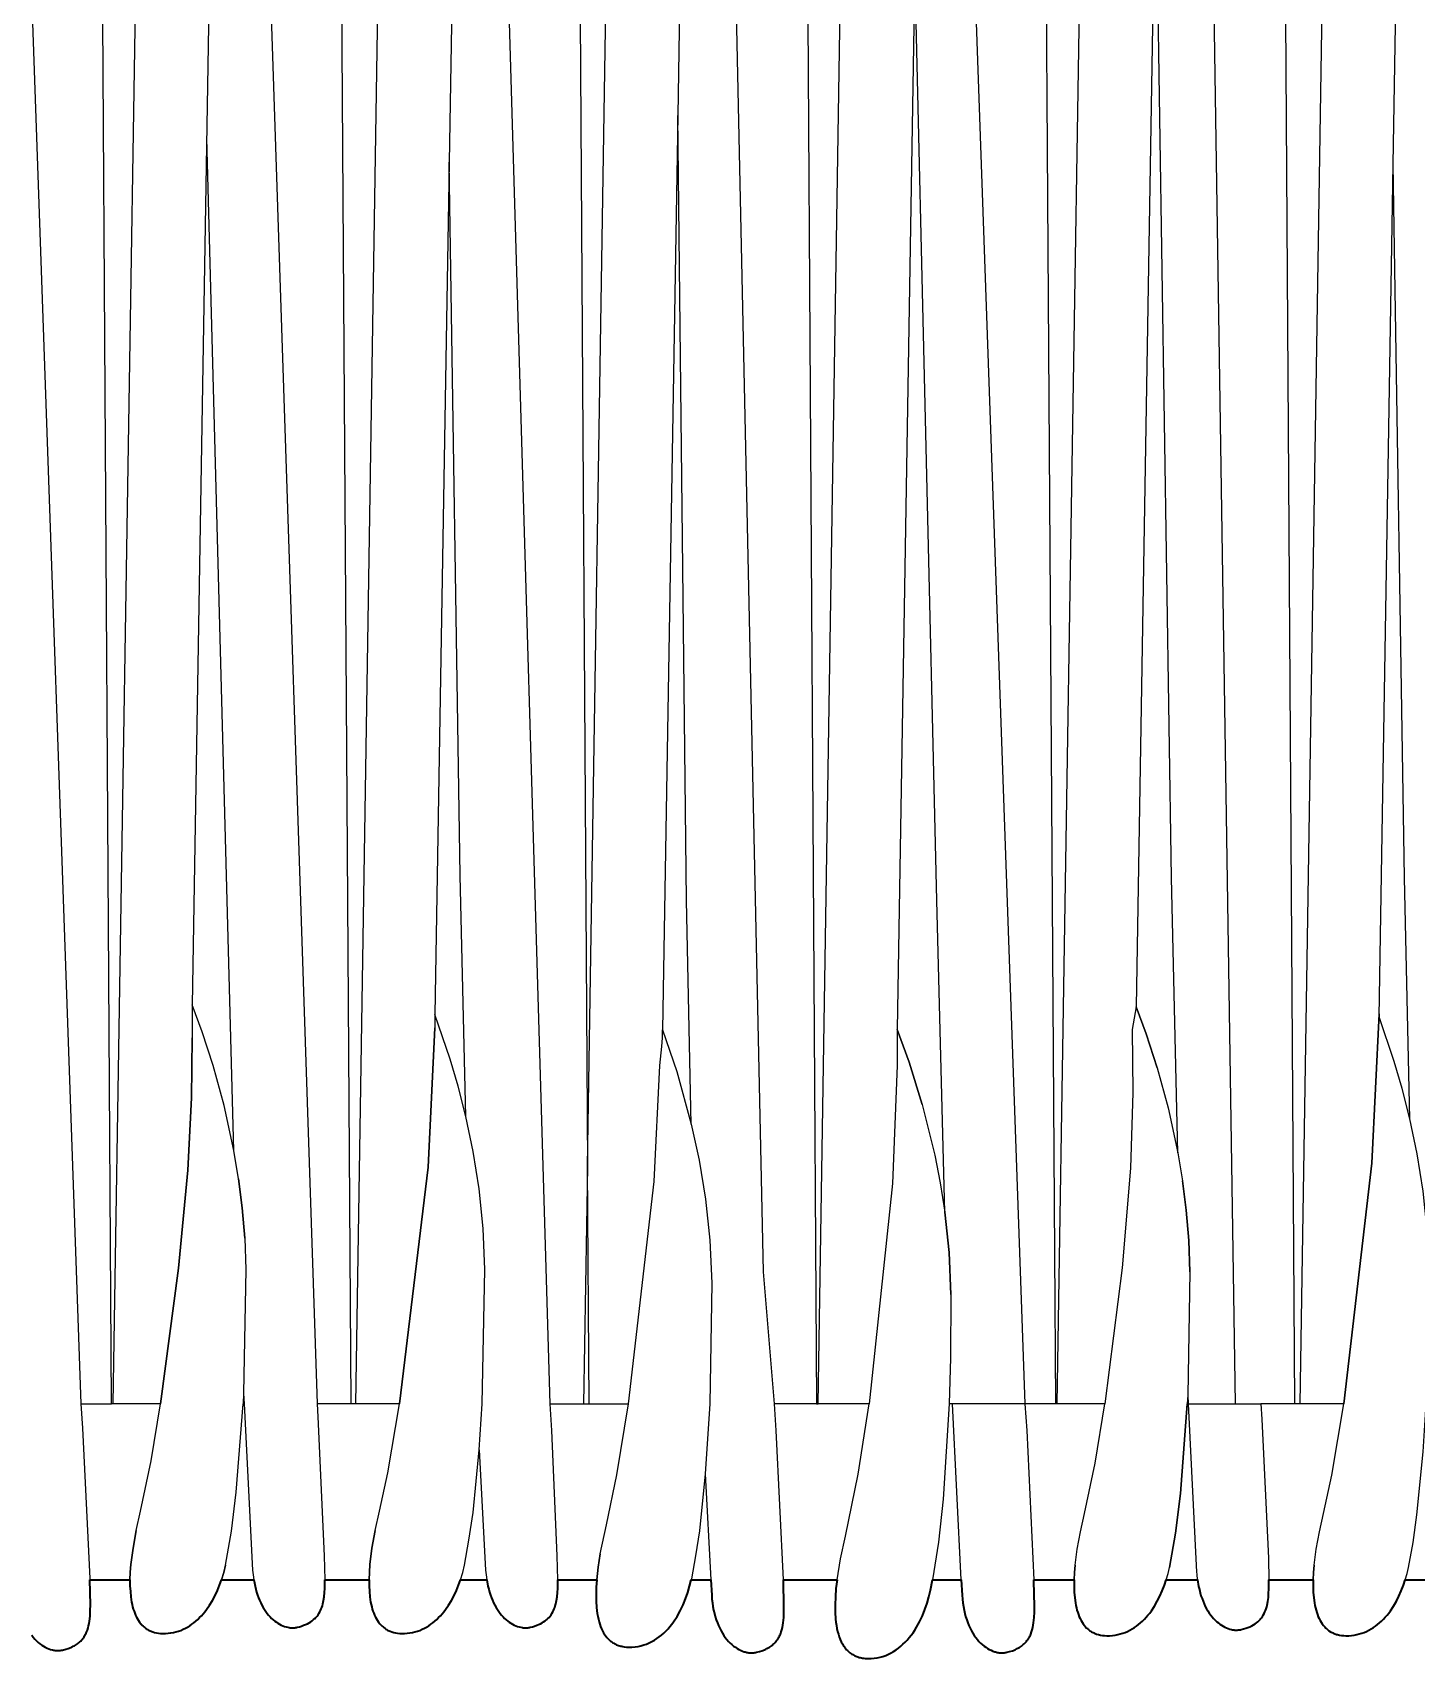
# Model space of a CAD drawing. Header units: millimetres. Extents: x 0 to 1881, y -1115 to 723.
# Drawn here: x 425.9 to 536, y -890.2 to -760.8 of the extents above; entities that cross this region are included whole.
import ezdxf

# ---------------------------------------------------------------- set-up
doc = ezdxf.new("R2010")
doc.units = ezdxf.units.MM
doc.layers.add('Blocks', color=7, linetype='Continuous')
doc.layers.add('Blocks$Inner', color=7, linetype='Continuous', lineweight=25, true_color=0x007f00)
doc.layers.add('Blocks$Outline', color=7, linetype='Continuous', lineweight=35, true_color=0xff3f3f)

# ---------------------------------------------------------------- blocks, each defined once
blk = doc.blocks.new('PK4 Lounge Chair Back')
at = {"layer": 'Blocks$Inner'}
for p, q in [((450.48, 359.6), (451.23, 245.1)), ((507.34, 245.1), (506.59, 359.6)), ((441.93, 265.26), (439.78, 345.84)), ((442.7, 245.96), (442.74, 245.1)), ((488.31, 245.1), (484.95, 245.1)), ((499.81, 231.1), (499.13, 245.1)), ((521.64, 245.1), (523.67, 245.1))]:
    blk.add_line(p, q, dxfattribs=at)
for points in [[(487.57, 359.6), (488.31, 245.1), (488.42, 245.1), (490.24, 359.6), (487.57, 359.6), (487.42, 381.58), (485.48, 679.46), (485.63, 679.75)], [(425.73, 359.6), (429.75, 245.1), (429.89, 243.16), (430.46, 231.19), (430.47, 231.1), (430.51, 229.09), (430.5, 228.64), (430.48, 228.21), (430.44, 227.81), (430.41, 227.62), (430.37, 227.44), (430.32, 227.26), (430.27, 227.09), (430.21, 226.93), (430.17, 226.85), (430.13, 226.77), (430.09, 226.7), (430.05, 226.62), (430.01, 226.55), (429.96, 226.48), (429.91, 226.41), (429.86, 226.35), (429.8, 226.28), (429.74, 226.22), (429.68, 226.16), (429.61, 226.1), (429.54, 226.05), (429.47, 225.99), (429.39, 225.94), (429.31, 225.89), (429.23, 225.84), (429.14, 225.8), (429.05, 225.75), (428.96, 225.71), (428.75, 225.63), (428.54, 225.56), (428.3, 225.5), (428.24, 225.49), (428.17, 225.48), (428.11, 225.47), (428.04, 225.46), (427.97, 225.46), (427.9, 225.46), (427.83, 225.46), (427.77, 225.47), (427.7, 225.47), (427.63, 225.48), (427.56, 225.5), (427.48, 225.51), (427.34, 225.55), (427.2, 225.6), (427.06, 225.66), (426.91, 225.73), (426.77, 225.81), (426.63, 225.9), (426.49, 226), (426.36, 226.11), (426.22, 226.24), (426.09, 226.37), (425.96, 226.52), (425.84, 226.68)], [(444.58, 381.58), (440.36, 381.58), (441.09, 425.6), (442.79, 628.81), (443.2, 677.91), (443.09, 677.98), (442.99, 678.05), (442.89, 678.13), (442.79, 678.21), (442.69, 678.3), (442.6, 678.39), (442.51, 678.49), (442.43, 678.6), (442.79, 628.81), (444.58, 381.58), (444.72, 363.1), (444.77, 359.6), (448.55, 245.1)], [(461.39, 678.59), (461.92, 605.77), (460.41, 424.7), (459.69, 381.58), (459.32, 359.6), (459.06, 343.95), (457.93, 276.1), (457.93, 275.04), (457.38, 263.94), (455.12, 245.1), (451.63, 245.1), (453.45, 359.6)], [(499.33, 678.74), (498.9, 627.72), (500.69, 381.58), (500.69, 380.49), (500.83, 362.01), (500.86, 359.6), (504.88, 245.1), (499.13, 245.1), (498.86, 245.1), (498.38, 237.5), (498, 234.1)], [(508.88, 232.27), (508.83, 231.67), (508.8, 231.1), (508.8, 230.6), (508.81, 230.12), (508.85, 229.67), (508.91, 229.25), (508.94, 229.05), (508.99, 228.85), (509.03, 228.67), (509.09, 228.49), (509.15, 228.32), (509.21, 228.15), (509.28, 228), (509.36, 227.85), (509.44, 227.71), (509.53, 227.58), (509.62, 227.45), (509.72, 227.34), (509.77, 227.28), (509.83, 227.23), (509.88, 227.18), (509.94, 227.13), (510, 227.09), (510.06, 227.04), (510.12, 227), (510.18, 226.96), (510.25, 226.92), (510.31, 226.89), (510.38, 226.86), (510.45, 226.83), (510.52, 226.8), (510.59, 226.77), (510.74, 226.73), (510.9, 226.69), (511.06, 226.66), (511.23, 226.65), (511.41, 226.64), (511.63, 226.64), (511.85, 226.66), (512.06, 226.69), (512.27, 226.73), (512.48, 226.78), (512.67, 226.84), (512.87, 226.91), (513.06, 226.99), (513.24, 227.08), (513.42, 227.18), (513.6, 227.29), (513.77, 227.41), (513.93, 227.53), (514.09, 227.67), (514.25, 227.81), (514.4, 227.96), (514.54, 228.11), (514.68, 228.28), (514.82, 228.45), (514.95, 228.63), (515.2, 228.99), (515.42, 229.39), (515.63, 229.79), (515.82, 230.22), (515.99, 230.66), (516.14, 231.1), (516.28, 231.59), (516.39, 232.08), (516.87, 234.81), (517.27, 237.96), (517.8, 245.1), (517.87, 245.1), (521.64, 245.1), (519.9, 359.6)], [(438.84, 677.62), (435.3, 444.44), (434.45, 381.58), (431.31, 381.58), (431.46, 359.6), (434.12, 359.6), (432.3, 245.1), (432.2, 245.1)], [(440.36, 381.58), (440.15, 368.83), (439.99, 359.6), (438.61, 276.87)], [(467.09, 245.1), (463.72, 359.6), (463.69, 362.01), (463.55, 381.58), (459.69, 381.58)], [(477.83, 381.58), (477.81, 380.49), (477.46, 359.6), (477.26, 347.65)], [(509.58, 381.58), (506.44, 381.58), (506.59, 359.6), (509.25, 359.6), (507.43, 245.1)], [(526.36, 245.1), (525.62, 359.6), (525.47, 381.58), (528.91, 381.58), (528.58, 359.6), (526.76, 245.1), (526.36, 245.1), (523.67, 245.1), (523.75, 243.89), (524.26, 232.82), (524.3, 231.1)], [(537.09, 231.69), (537.09, 231.61), (537.1, 231.54), (537.12, 231.39), (537.16, 231.1), (535.16, 231.1), (535.3, 231.59), (535.41, 232.08), (535.78, 234.06), (536.09, 236.27), (536.59, 241.27), (536.83, 245.1), (537.04, 255.62), (536.9, 258.89), (536.57, 262.03), (536.1, 265.01), (535.51, 267.8), (535.09, 286.98), (534.2, 343.77), (534.46, 359.6), (539.11, 359.6), (539.05, 363.28), (538.92, 381.32), (538.92, 381.58)], [(485.67, 231.1), (485.1, 242.98), (484.95, 245.1), (484.07, 255.62), (481.84, 359.6), (481.8, 362.01), (481.67, 380.46), (481.58, 380.49)], [(429.75, 245.1), (432.2, 245.1), (431.46, 359.6)], [(470.2, 245.1), (470.07, 263.98), (471.58, 359.6), (469.45, 359.6), (470.07, 263.98), (469.76, 245.1)], [(498.99, 253.81), (498.85, 257.15), (498.51, 260.36), (497.88, 285.17), (496.12, 359.6), (494.71, 274.91), (494.71, 272.04), (494.36, 262.64), (492.48, 245.1)], [(478.33, 267.37), (477.95, 285.17), (477.26, 347.65), (476.05, 274.87), (477.18, 271.56), (478.33, 267.37), (478.96, 264.49), (479.47, 261.4), (479.82, 258.13), (479.97, 254.71), (479.8, 245.1), (479.45, 239.54), (478.98, 235), (478.68, 232.99), (478.35, 231.17), (478.33, 231.1), (479.88, 231.1)], [(461.46, 241.45), (461.95, 231.87), (461.97, 231.67), (462, 231.48), (462.05, 231.1), (459.97, 231.1), (460.14, 231.68), (460.28, 232.26), (460.64, 234.24), (460.96, 236.45), (461.46, 241.45), (461.68, 245.1), (461.9, 255.8), (461.77, 259.07), (461.44, 262.21), (460.96, 265.19), (460.38, 267.98), (459.95, 287.17), (459.06, 343.95)], [(535.51, 267.8), (534.91, 270.19), (534.28, 272.36), (533.07, 275.91), (534.2, 343.77)], [(442.8, 258.28), (442.6, 260.69), (442.3, 263.02), (441.93, 265.26), (441.15, 268.84), (440.28, 272.02), (439.41, 274.72), (438.61, 276.87), (438.61, 274.24), (438.55, 269.47), (438.26, 263.69), (437.52, 255.9), (436.09, 245.1), (432.3, 245.1)], [(460.38, 267.98), (459.77, 270.38), (459.14, 272.54), (457.93, 276.1)], [(515.42, 271.84), (514.54, 274.54), (513.75, 276.69), (513.41, 274.91), (513.47, 269.87), (513.29, 263.87), (512.63, 255.93), (511.25, 245.1), (507.43, 245.1), (507.34, 245.1), (504.88, 245.1), (505.03, 242.98), (505.6, 231.1), (505.6, 231.01), (505.64, 228.96), (505.64, 228.51), (505.62, 228.08), (505.58, 227.67), (505.55, 227.47), (505.51, 227.29), (505.46, 227.11), (505.41, 226.94), (505.35, 226.77), (505.32, 226.69), (505.28, 226.61), (505.24, 226.53), (505.2, 226.46), (505.15, 226.39), (505.1, 226.32), (505.05, 226.25), (505, 226.18), (504.94, 226.11), (504.88, 226.05), (504.82, 225.99), (504.75, 225.93), (504.68, 225.87), (504.61, 225.82), (504.53, 225.77), (504.45, 225.71), (504.37, 225.67), (504.28, 225.62), (504.19, 225.57), (504.1, 225.53), (503.89, 225.45), (503.67, 225.38), (503.44, 225.32), (503.37, 225.31), (503.31, 225.3), (503.24, 225.29), (503.17, 225.28), (503.11, 225.28), (503.04, 225.28), (502.97, 225.28), (502.9, 225.28), (502.83, 225.29), (502.76, 225.3), (502.69, 225.31), (502.62, 225.33), (502.55, 225.35), (502.48, 225.37), (502.33, 225.42), (502.19, 225.48), (502.05, 225.55), (501.91, 225.63), (501.77, 225.72), (501.63, 225.82), (501.49, 225.93), (501.36, 226.06), (501.22, 226.19), (501.1, 226.34), (500.97, 226.5), (500.85, 226.66), (500.74, 226.84), (500.63, 227.03), (500.52, 227.24), (500.43, 227.45), (500.33, 227.67), (500.25, 227.91), (500.17, 228.16), (500.1, 228.41), (500.04, 228.68), (499.99, 228.97), (499.94, 229.26), (499.91, 229.56), (499.88, 229.88), (499.81, 231.1), (497.53, 231.1), (497.37, 230.26), (497.25, 229.74), (497.1, 229.23), (496.93, 228.72), (496.73, 228.23), (496.5, 227.76), (496.25, 227.31), (496.12, 227.09), (495.98, 226.88), (495.83, 226.68), (495.68, 226.49), (495.52, 226.3), (495.36, 226.13), (495.18, 225.96), (495.01, 225.8), (494.82, 225.65), (494.63, 225.51), (494.43, 225.39), (494.23, 225.27), (494.02, 225.17), (493.81, 225.08), (493.59, 225), (493.36, 224.94), (493.13, 224.89), (492.89, 224.85), (492.64, 224.83), (492.39, 224.83), (492.28, 224.83), (492.18, 224.84), (492.07, 224.85), (491.97, 224.86), (491.88, 224.88), (491.78, 224.9), (491.69, 224.92), (491.6, 224.95), (491.51, 224.98), (491.43, 225.02), (491.34, 225.05), (491.26, 225.09), (491.18, 225.14), (491.11, 225.18), (491.03, 225.23), (490.96, 225.29), (490.89, 225.34), (490.82, 225.4), (490.76, 225.46), (490.69, 225.53), (490.63, 225.6), (490.58, 225.67), (490.52, 225.75), (490.46, 225.82), (490.41, 225.9), (490.36, 225.99), (490.27, 226.16), (490.18, 226.35), (490.11, 226.55), (490.04, 226.76), (489.98, 226.98), (489.92, 227.21), (489.88, 227.45), (489.84, 227.71), (489.81, 227.97), (489.78, 228.52), (489.78, 229.11), (489.8, 229.74), (489.85, 230.41), (489.94, 231.1)], [(518.62, 231.1), (518.71, 230.56), (518.77, 230.31), (518.83, 230.06), (518.9, 229.82), (518.98, 229.6), (519.06, 229.38), (519.15, 229.18), (519.24, 228.98), (519.34, 228.79), (519.45, 228.62), (519.55, 228.45), (519.67, 228.29), (519.78, 228.15), (519.9, 228.01), (520.02, 227.88), (520.15, 227.76), (520.28, 227.66), (520.41, 227.56), (520.54, 227.47), (520.67, 227.39), (520.8, 227.32), (520.93, 227.26), (521.07, 227.21), (521.2, 227.16), (521.33, 227.13), (521.4, 227.12), (521.46, 227.11), (521.53, 227.1), (521.59, 227.09), (521.66, 227.09), (521.72, 227.09), (521.79, 227.09), (521.85, 227.1), (521.91, 227.1), (521.97, 227.11), (522.04, 227.12), (522.1, 227.13), (522.29, 227.18), (522.46, 227.23), (522.63, 227.29), (522.79, 227.36), (522.94, 227.43), (523.07, 227.5), (523.2, 227.58), (523.32, 227.67), (523.43, 227.76), (523.48, 227.81), (523.53, 227.85), (523.63, 227.96), (523.67, 228.01), (523.71, 228.06), (523.79, 228.17), (523.86, 228.29), (523.93, 228.41), (523.99, 228.53), (524.04, 228.66), (524.09, 228.79), (524.13, 228.93), (524.16, 229.07), (524.22, 229.37), (524.26, 229.69), (524.28, 230.02), (524.3, 230.36), (524.3, 231.1), (527.83, 231.1), (527.85, 231.67), (527.9, 232.27), (528.07, 233.54), (528.32, 234.91), (528.66, 236.37), (529.31, 239.43), (530.28, 245.1), (532.51, 264.25), (533.07, 276.14), (532.51, 264.25), (530.28, 245.1), (526.76, 245.1)], [(453.18, 235.03), (453.53, 236.55), (454.18, 239.61), (455.12, 245.1), (457.38, 263.94), (457.93, 275.04)], [(471.09, 233.16), (471.59, 235.47), (472.42, 239.44), (473.33, 245.1), (475.38, 262.81), (475.82, 272.04), (475.98, 273.54), (476.03, 274.24), (476.05, 274.87)], [(496.72, 268.92), (495.67, 272.3), (494.71, 274.91), (495.67, 272.3), (496.72, 268.92), (497.71, 264.9), (498.14, 262.68), (498.51, 260.36), (498.85, 257.15), (498.99, 253.81), (498.97, 248.77), (498.86, 245.1), (498.38, 237.5), (498, 234.1), (497.53, 231.1)], [(430.47, 231.1), (433.66, 231.1), (433.68, 231.69), (433.73, 232.3), (433.9, 233.61), (434.15, 235.03), (434.5, 236.55), (435.34, 240.56), (436.09, 245.1), (437.52, 255.9), (438.26, 263.69), (438.55, 269.47), (438.61, 274.24)], [(478.33, 231.1), (478.2, 230.59), (478.05, 230.08), (477.88, 229.58), (477.68, 229.09), (477.46, 228.63), (477.21, 228.18), (476.93, 227.76), (476.79, 227.56), (476.63, 227.37), (476.48, 227.19), (476.31, 227.01), (476.14, 226.85), (475.96, 226.69), (475.78, 226.54), (475.59, 226.41), (475.4, 226.28), (475.2, 226.17), (474.99, 226.07), (474.77, 225.98), (474.55, 225.91), (474.33, 225.84), (474.1, 225.79), (473.86, 225.76), (473.61, 225.74), (473.36, 225.73), (473.17, 225.74), (472.98, 225.76), (472.89, 225.78), (472.81, 225.8), (472.72, 225.82), (472.64, 225.84), (472.55, 225.86), (472.47, 225.89), (472.39, 225.92), (472.32, 225.96), (472.24, 226), (472.17, 226.04), (472.1, 226.08), (472.03, 226.12), (471.97, 226.17), (471.9, 226.22), (471.84, 226.27), (471.78, 226.33), (471.72, 226.39), (471.66, 226.45), (471.6, 226.51), (471.55, 226.58), (471.45, 226.72), (471.35, 226.87), (471.27, 227.03), (471.19, 227.2), (471.11, 227.38), (471.05, 227.57), (470.99, 227.76), (470.94, 227.97), (470.89, 228.19), (470.85, 228.41), (470.79, 228.88), (470.76, 229.39), (470.75, 229.93), (470.77, 230.5), (470.81, 231.1), (470.92, 232.1), (471.09, 233.16), (470.92, 232.1), (470.81, 231.1), (467.71, 231.1), (467.67, 233), (467.23, 242.98), (467.09, 245.1), (469.76, 245.1), (470.2, 245.1), (473.33, 245.1), (475.38, 262.81), (475.82, 272.04)], [(517.06, 265.08), (517.43, 262.84), (517.73, 260.51), (517.93, 258.1), (518.02, 255.62), (517.84, 245.78), (517.8, 245.1), (517.27, 237.96), (516.87, 234.81), (516.39, 232.08)], [(442.3, 263.02), (442.6, 260.69), (442.8, 258.28), (442.88, 255.8), (442.7, 245.96), (442.66, 245.1)], [(518.02, 255.62), (517.93, 258.1), (517.73, 260.51), (517.43, 262.84)], [(441.26, 232.26), (441.73, 234.96), (442.12, 238.06), (442.66, 245.1), (442.74, 245.1), (443.41, 231.87), (443.43, 231.67), (443.45, 231.48), (443.51, 231.1), (443.56, 230.84), (443.61, 230.58), (443.67, 230.34), (443.73, 230.1), (443.81, 229.88), (443.88, 229.66), (443.97, 229.46), (444.06, 229.26), (444.15, 229.07), (444.25, 228.9), (444.36, 228.73), (444.46, 228.57), (444.58, 228.42), (444.69, 228.28), (444.81, 228.15), (444.93, 228.02), (445.05, 227.91), (445.18, 227.81), (445.31, 227.71), (445.43, 227.63), (445.56, 227.55), (445.69, 227.49), (445.82, 227.43), (445.95, 227.38), (446.08, 227.34), (446.21, 227.31), (446.34, 227.29), (446.41, 227.28), (446.47, 227.28), (446.53, 227.27), (446.6, 227.27), (446.66, 227.27), (446.72, 227.28), (446.78, 227.28), (446.84, 227.29), (446.9, 227.3), (446.96, 227.31), (447.15, 227.36), (447.32, 227.41), (447.48, 227.47), (447.64, 227.53), (447.78, 227.6), (447.92, 227.67), (448.04, 227.75), (448.16, 227.83), (448.27, 227.92), (448.37, 228.01), (448.42, 228.05), (448.46, 228.1), (448.55, 228.2), (448.63, 228.31), (448.7, 228.42), (448.77, 228.53), (448.83, 228.65), (448.88, 228.78), (448.93, 228.9), (448.97, 229.03), (449.01, 229.17), (449.04, 229.31), (449.07, 229.45), (449.11, 229.75), (449.14, 230.07), (449.16, 230.4), (449.16, 231.1)], [(451.63, 245.1), (451.23, 245.1), (448.55, 245.1), (448.62, 244.07), (449.12, 233), (449.16, 231.1), (452.69, 231.1), (452.71, 231.69), (452.75, 232.3), (452.92, 233.61), (453.18, 235.03), (452.92, 233.61), (452.75, 232.3), (452.71, 231.69), (452.69, 231.1), (452.69, 230.62), (452.71, 230.16), (452.75, 229.73), (452.81, 229.32), (452.85, 229.13), (452.9, 228.94), (452.94, 228.76), (453, 228.59), (453.06, 228.43), (453.13, 228.27), (453.2, 228.12), (453.27, 227.98), (453.36, 227.85), (453.44, 227.72), (453.54, 227.6), (453.64, 227.49), (453.74, 227.39), (453.8, 227.34), (453.85, 227.29), (453.97, 227.21), (454.03, 227.17), (454.09, 227.13), (454.16, 227.09), (454.22, 227.06), (454.29, 227.03), (454.36, 227), (454.5, 226.95), (454.65, 226.9), (454.8, 226.87), (454.96, 226.84), (455.13, 226.83), (455.3, 226.82), (455.52, 226.83), (455.73, 226.84), (455.94, 226.87), (456.14, 226.9), (456.34, 226.95), (456.53, 227.01), (456.72, 227.07), (456.91, 227.15), (457.09, 227.24), (457.26, 227.33), (457.44, 227.44), (457.6, 227.55), (457.76, 227.67), (457.92, 227.8), (458.07, 227.94), (458.22, 228.08), (458.37, 228.23), (458.51, 228.39), (458.64, 228.55), (458.77, 228.72), (459.02, 229.07), (459.24, 229.45), (459.45, 229.84), (459.64, 230.25), (459.81, 230.67), (459.97, 231.1)], [(479.45, 239.54), (479.88, 231.1), (479.96, 229.88), (479.98, 229.56), (480.01, 229.26), (480.06, 228.97), (480.11, 228.68), (480.17, 228.41), (480.24, 228.16), (480.32, 227.91), (480.41, 227.67), (480.5, 227.45), (480.6, 227.24), (480.7, 227.03), (480.81, 226.84), (480.92, 226.66), (481.04, 226.5), (481.17, 226.34), (481.3, 226.19), (481.43, 226.06), (481.56, 225.93), (481.7, 225.82), (481.84, 225.72), (481.98, 225.63), (482.12, 225.55), (482.26, 225.48), (482.41, 225.42), (482.55, 225.37), (482.62, 225.35), (482.69, 225.33), (482.76, 225.31), (482.83, 225.3), (482.9, 225.29), (482.97, 225.28), (483.04, 225.28), (483.11, 225.28), (483.18, 225.28), (483.25, 225.28), (483.31, 225.29), (483.38, 225.3), (483.44, 225.31), (483.51, 225.32), (483.75, 225.38), (483.96, 225.45), (484.17, 225.53), (484.26, 225.57), (484.35, 225.62), (484.44, 225.67), (484.53, 225.71), (484.61, 225.77), (484.68, 225.82), (484.76, 225.87), (484.83, 225.93), (484.89, 225.99), (484.95, 226.05), (485.01, 226.11), (485.07, 226.18), (485.12, 226.25), (485.18, 226.32), (485.22, 226.39), (485.27, 226.46), (485.31, 226.53), (485.35, 226.61), (485.39, 226.69), (485.42, 226.77), (485.45, 226.85), (485.48, 226.94), (485.54, 227.11), (485.58, 227.29), (485.62, 227.47), (485.65, 227.67), (485.69, 228.08), (485.71, 228.51), (485.71, 228.96), (485.67, 231.01), (485.67, 231.1), (489.94, 231.1), (490.21, 232.76), (490.61, 234.56), (491.62, 239.49), (492.48, 245.1), (488.42, 245.1)], [(505.6, 231.1), (508.8, 231.1), (508.83, 231.67), (508.88, 232.27), (509.05, 233.54), (509.3, 234.91), (509.64, 236.37), (510.47, 240.38), (511.25, 245.1)], [(517.84, 245.78), (517.87, 245.1), (518.54, 231.69), (518.56, 231.54), (518.58, 231.39), (518.62, 231.1), (516.14, 231.1)], [(434.15, 235.03), (433.9, 233.61), (433.73, 232.3), (433.68, 231.69), (433.66, 231.1), (433.66, 230.62), (433.69, 230.16), (433.73, 229.73), (433.79, 229.32), (433.83, 229.13), (433.87, 228.94), (433.92, 228.76), (433.98, 228.59), (434.04, 228.43), (434.1, 228.27), (434.17, 228.12), (434.25, 227.98), (434.33, 227.85), (434.42, 227.72), (434.52, 227.6), (434.56, 227.54), (434.61, 227.49), (434.72, 227.39), (434.77, 227.34), (434.83, 227.29), (434.89, 227.25), (434.95, 227.21), (435.01, 227.17), (435.07, 227.13), (435.14, 227.09), (435.2, 227.06), (435.27, 227.03), (435.34, 227), (435.41, 226.97), (435.48, 226.95), (435.62, 226.9), (435.78, 226.87), (435.94, 226.84), (436.1, 226.83), (436.28, 226.82), (436.49, 226.83), (436.71, 226.84), (436.91, 226.87), (437.12, 226.9), (437.32, 226.95), (437.51, 227.01), (437.7, 227.07), (437.89, 227.15), (438.07, 227.24), (438.24, 227.33), (438.41, 227.44), (438.58, 227.55), (438.74, 227.67), (438.9, 227.8), (439.05, 227.94), (439.2, 228.08), (439.34, 228.23), (439.48, 228.39), (439.62, 228.55), (439.75, 228.72), (439.99, 229.07), (440.22, 229.45), (440.43, 229.84), (440.62, 230.25), (440.79, 230.67), (440.94, 231.1), (441.12, 231.68), (441.26, 232.26), (441.12, 231.68), (440.94, 231.1), (443.51, 231.1)], [(527.9, 232.27), (527.85, 231.67), (527.83, 231.1), (527.82, 230.6), (527.84, 230.12), (527.87, 229.67), (527.93, 229.25), (527.97, 229.05), (528.01, 228.85), (528.06, 228.67), (528.11, 228.49), (528.17, 228.32), (528.23, 228.15), (528.3, 228), (528.38, 227.85), (528.46, 227.71), (528.55, 227.58), (528.64, 227.45), (528.75, 227.34), (528.8, 227.28), (528.85, 227.23), (528.91, 227.18), (528.96, 227.13), (529.02, 227.09), (529.08, 227.04), (529.21, 226.96), (529.27, 226.92), (529.34, 226.89), (529.4, 226.86), (529.47, 226.83), (529.54, 226.8), (529.62, 226.77), (529.69, 226.75), (529.77, 226.73), (529.92, 226.69), (530.09, 226.66), (530.26, 226.65), (530.43, 226.64), (530.66, 226.64), (530.87, 226.66), (531.09, 226.69), (531.29, 226.73), (531.5, 226.78), (531.7, 226.84), (531.89, 226.91), (532.08, 226.99), (532.26, 227.08), (532.44, 227.18), (532.62, 227.29), (532.79, 227.41), (532.95, 227.53), (533.11, 227.67), (533.27, 227.81), (533.42, 227.96), (533.56, 228.11), (533.71, 228.28), (533.84, 228.45), (533.97, 228.63), (534.22, 228.99), (534.45, 229.39), (534.65, 229.79), (534.84, 230.22), (535.01, 230.66), (535.16, 231.1)], [(467.71, 231.1), (467.7, 230.4), (467.68, 230.07), (467.65, 229.75), (467.61, 229.45), (467.58, 229.31), (467.55, 229.17), (467.51, 229.03), (467.47, 228.9), (467.42, 228.78), (467.37, 228.65), (467.31, 228.53), (467.24, 228.42), (467.17, 228.31), (467.09, 228.2), (467.01, 228.1), (466.91, 228.01), (466.86, 227.96), (466.81, 227.92), (466.7, 227.83), (466.58, 227.75), (466.46, 227.67), (466.32, 227.6), (466.18, 227.53), (466.03, 227.47), (465.86, 227.41), (465.69, 227.36), (465.51, 227.31), (465.45, 227.3), (465.39, 227.29), (465.33, 227.28), (465.26, 227.28), (465.2, 227.27), (465.14, 227.27), (465.08, 227.27), (465.01, 227.28), (464.95, 227.28), (464.89, 227.29), (464.76, 227.31), (464.63, 227.34), (464.5, 227.38), (464.37, 227.43), (464.24, 227.49), (464.11, 227.55), (463.98, 227.63), (463.85, 227.71), (463.72, 227.81), (463.6, 227.91), (463.47, 228.02), (463.35, 228.15), (463.23, 228.28), (463.12, 228.42), (463.01, 228.57), (462.9, 228.73), (462.8, 228.9), (462.7, 229.07), (462.6, 229.26), (462.51, 229.46), (462.43, 229.66), (462.35, 229.88), (462.28, 230.1), (462.21, 230.34), (462.15, 230.58), (462.05, 231.1)]]:
    blk.add_lwpolyline(points, dxfattribs=at)
blk.add_lwpolyline([(513.75, 276.69), (514.54, 274.54), (515.42, 271.84), (516.29, 268.66), (517.06, 265.08), (516.54, 286.98), (515.44, 359.6), (515.28, 368.66), (515.13, 359.6)], close=True, dxfattribs=at)
at = {"layer": 'Blocks$Outline'}
for points in [[(425.84, 226.68), (425.96, 226.52), (426.09, 226.37), (426.22, 226.24), (426.36, 226.11), (426.49, 226), (426.63, 225.9), (426.77, 225.81), (426.91, 225.73), (427.06, 225.66), (427.2, 225.6), (427.34, 225.55), (427.48, 225.51), (427.56, 225.5), (427.63, 225.48), (427.7, 225.47), (427.77, 225.47), (427.83, 225.46), (427.9, 225.46), (427.97, 225.46), (428.04, 225.46), (428.11, 225.47), (428.17, 225.48), (428.24, 225.49), (428.3, 225.5), (428.54, 225.56), (428.75, 225.63), (428.96, 225.71), (429.05, 225.75), (429.14, 225.8), (429.23, 225.84), (429.31, 225.89), (429.39, 225.94), (429.47, 225.99), (429.54, 226.05), (429.61, 226.1), (429.68, 226.16), (429.74, 226.22), (429.8, 226.28), (429.86, 226.35), (429.91, 226.41), (429.96, 226.48), (430.01, 226.55), (430.05, 226.62), (430.09, 226.7), (430.13, 226.77), (430.17, 226.85), (430.21, 226.93), (430.27, 227.09), (430.32, 227.26), (430.37, 227.44), (430.41, 227.62), (430.44, 227.81), (430.48, 228.21), (430.5, 228.64), (430.51, 229.09), (430.47, 231.1)], [(430.47, 231.1), (433.66, 231.1)], [(433.66, 231.1), (433.66, 230.62), (433.69, 230.16), (433.73, 229.73), (433.79, 229.32), (433.83, 229.13), (433.87, 228.94), (433.92, 228.76), (433.98, 228.59), (434.04, 228.43), (434.1, 228.27), (434.17, 228.12), (434.25, 227.98), (434.33, 227.85), (434.42, 227.72), (434.52, 227.6), (434.56, 227.54), (434.61, 227.49), (434.72, 227.39), (434.77, 227.34), (434.83, 227.29), (434.89, 227.25), (434.95, 227.21), (435.01, 227.17), (435.07, 227.13), (435.14, 227.09), (435.2, 227.06), (435.27, 227.03), (435.34, 227), (435.41, 226.97), (435.48, 226.95), (435.62, 226.9), (435.78, 226.87), (435.94, 226.84), (436.1, 226.83), (436.28, 226.82), (436.49, 226.83), (436.71, 226.84), (436.91, 226.87), (437.12, 226.9), (437.32, 226.95), (437.51, 227.01), (437.7, 227.07), (437.89, 227.15), (438.07, 227.24), (438.24, 227.33), (438.41, 227.44), (438.58, 227.55), (438.74, 227.67), (438.9, 227.8), (439.05, 227.94), (439.2, 228.08), (439.34, 228.23), (439.48, 228.39), (439.62, 228.55), (439.75, 228.72), (439.99, 229.07), (440.22, 229.45), (440.43, 229.84), (440.62, 230.25), (440.79, 230.67), (440.94, 231.1)], [(440.94, 231.1), (443.51, 231.1)], [(443.51, 231.1), (443.56, 230.84), (443.61, 230.58), (443.67, 230.34), (443.73, 230.1), (443.81, 229.88), (443.88, 229.66), (443.97, 229.46), (444.06, 229.26), (444.15, 229.07), (444.25, 228.9), (444.36, 228.73), (444.46, 228.57), (444.58, 228.42), (444.69, 228.28), (444.81, 228.15), (444.93, 228.02), (445.05, 227.91), (445.18, 227.81), (445.31, 227.71), (445.43, 227.63), (445.56, 227.55), (445.69, 227.49), (445.82, 227.43), (445.95, 227.38), (446.08, 227.34), (446.21, 227.31), (446.34, 227.29), (446.41, 227.28), (446.47, 227.28), (446.53, 227.27), (446.6, 227.27), (446.66, 227.27), (446.72, 227.28), (446.78, 227.28), (446.84, 227.29), (446.9, 227.3), (446.96, 227.31), (447.15, 227.36), (447.32, 227.41), (447.48, 227.47), (447.64, 227.53), (447.78, 227.6), (447.92, 227.67), (448.04, 227.75), (448.16, 227.83), (448.27, 227.92), (448.37, 228.01), (448.42, 228.05), (448.46, 228.1), (448.55, 228.2), (448.63, 228.31), (448.7, 228.42), (448.77, 228.53), (448.83, 228.65), (448.88, 228.78), (448.93, 228.9), (448.97, 229.03), (449.01, 229.17), (449.04, 229.31), (449.07, 229.45), (449.11, 229.75), (449.14, 230.07), (449.16, 230.4), (449.16, 231.1)], [(449.16, 231.1), (452.69, 231.1)], [(452.69, 231.1), (452.69, 230.62), (452.71, 230.16), (452.75, 229.73), (452.81, 229.32), (452.85, 229.13), (452.9, 228.94), (452.94, 228.76), (453, 228.59), (453.06, 228.43), (453.13, 228.27), (453.2, 228.12), (453.27, 227.98), (453.36, 227.85), (453.44, 227.72), (453.54, 227.6), (453.64, 227.49), (453.74, 227.39), (453.8, 227.34), (453.85, 227.29), (453.97, 227.21), (454.03, 227.17), (454.09, 227.13), (454.16, 227.09), (454.22, 227.06), (454.29, 227.03), (454.36, 227), (454.5, 226.95), (454.65, 226.9), (454.8, 226.87), (454.96, 226.84), (455.13, 226.83), (455.3, 226.82), (455.52, 226.83), (455.73, 226.84), (455.94, 226.87), (456.14, 226.9), (456.34, 226.95), (456.53, 227.01), (456.72, 227.07), (456.91, 227.15), (457.09, 227.24), (457.26, 227.33), (457.44, 227.44), (457.6, 227.55), (457.76, 227.67), (457.92, 227.8), (458.07, 227.94), (458.22, 228.08), (458.37, 228.23), (458.51, 228.39), (458.64, 228.55), (458.77, 228.72), (459.02, 229.07), (459.24, 229.45), (459.45, 229.84), (459.64, 230.25), (459.81, 230.67), (459.97, 231.1)], [(459.97, 231.1), (462.05, 231.1)], [(462.05, 231.1), (462.15, 230.58), (462.21, 230.34), (462.28, 230.1), (462.35, 229.88), (462.43, 229.66), (462.51, 229.46), (462.6, 229.26), (462.7, 229.07), (462.8, 228.9), (462.9, 228.73), (463.01, 228.57), (463.12, 228.42), (463.23, 228.28), (463.35, 228.15), (463.47, 228.02), (463.6, 227.91), (463.72, 227.81), (463.85, 227.71), (463.98, 227.63), (464.11, 227.55), (464.24, 227.49), (464.37, 227.43), (464.5, 227.38), (464.63, 227.34), (464.76, 227.31), (464.89, 227.29), (464.95, 227.28), (465.01, 227.28), (465.08, 227.27), (465.14, 227.27), (465.2, 227.27), (465.26, 227.28), (465.33, 227.28), (465.39, 227.29), (465.45, 227.3), (465.51, 227.31), (465.69, 227.36), (465.86, 227.41), (466.03, 227.47), (466.18, 227.53), (466.32, 227.6), (466.46, 227.67), (466.58, 227.75), (466.7, 227.83), (466.81, 227.92), (466.86, 227.96), (466.91, 228.01), (467.01, 228.1), (467.09, 228.2), (467.17, 228.31), (467.24, 228.42), (467.31, 228.53), (467.37, 228.65), (467.42, 228.78), (467.47, 228.9), (467.51, 229.03), (467.55, 229.17), (467.58, 229.31), (467.61, 229.45), (467.65, 229.75), (467.68, 230.07), (467.7, 230.4), (467.71, 231.1)], [(467.71, 231.1), (470.81, 231.1)], [(470.81, 231.1), (470.77, 230.5), (470.75, 229.93), (470.76, 229.39), (470.79, 228.88), (470.85, 228.41), (470.89, 228.19), (470.94, 227.97), (470.99, 227.76), (471.05, 227.57), (471.11, 227.38), (471.19, 227.2), (471.27, 227.03), (471.35, 226.87), (471.45, 226.72), (471.55, 226.58), (471.6, 226.51), (471.66, 226.45), (471.72, 226.39), (471.78, 226.33), (471.84, 226.27), (471.9, 226.22), (471.97, 226.17), (472.03, 226.12), (472.1, 226.08), (472.17, 226.04), (472.24, 226), (472.32, 225.96), (472.39, 225.92), (472.47, 225.89), (472.55, 225.86), (472.64, 225.84), (472.72, 225.82), (472.81, 225.8), (472.89, 225.78), (472.98, 225.76), (473.17, 225.74), (473.36, 225.73), (473.61, 225.74), (473.86, 225.76), (474.1, 225.79), (474.33, 225.84), (474.55, 225.91), (474.77, 225.98), (474.99, 226.07), (475.2, 226.17), (475.4, 226.28), (475.59, 226.41), (475.78, 226.54), (475.96, 226.69), (476.14, 226.85), (476.31, 227.01), (476.48, 227.19), (476.63, 227.37), (476.79, 227.56), (476.93, 227.76), (477.21, 228.18), (477.46, 228.63), (477.68, 229.09), (477.88, 229.58), (478.05, 230.08), (478.2, 230.59), (478.33, 231.1)], [(478.33, 231.1), (479.88, 231.1)], [(479.88, 231.1), (479.96, 229.88), (479.98, 229.56), (480.01, 229.26), (480.06, 228.97), (480.11, 228.68), (480.17, 228.41), (480.24, 228.16), (480.32, 227.91), (480.41, 227.67), (480.5, 227.45), (480.6, 227.24), (480.7, 227.03), (480.81, 226.84), (480.92, 226.66), (481.04, 226.5), (481.17, 226.34), (481.3, 226.19), (481.43, 226.06), (481.56, 225.93), (481.7, 225.82), (481.84, 225.72), (481.98, 225.63), (482.12, 225.55), (482.26, 225.48), (482.41, 225.42), (482.55, 225.37), (482.62, 225.35), (482.69, 225.33), (482.76, 225.31), (482.83, 225.3), (482.9, 225.29), (482.97, 225.28), (483.04, 225.28), (483.11, 225.28), (483.18, 225.28), (483.25, 225.28), (483.31, 225.29), (483.38, 225.3), (483.44, 225.31), (483.51, 225.32), (483.75, 225.38), (483.96, 225.45), (484.17, 225.53), (484.26, 225.57), (484.35, 225.62), (484.44, 225.67), (484.53, 225.71), (484.61, 225.77), (484.68, 225.82), (484.76, 225.87), (484.83, 225.93), (484.89, 225.99), (484.95, 226.05), (485.01, 226.11), (485.07, 226.18), (485.12, 226.25), (485.18, 226.32), (485.22, 226.39), (485.27, 226.46), (485.31, 226.53), (485.35, 226.61), (485.39, 226.69), (485.42, 226.77), (485.45, 226.85), (485.48, 226.94), (485.54, 227.11), (485.58, 227.29), (485.62, 227.47), (485.65, 227.67), (485.69, 228.08), (485.71, 228.51), (485.71, 228.96), (485.67, 231.01), (485.67, 231.1), (489.94, 231.1)], [(489.94, 231.1), (489.85, 230.41), (489.8, 229.74), (489.78, 229.11), (489.78, 228.52), (489.81, 227.97), (489.84, 227.71), (489.88, 227.45), (489.92, 227.21), (489.98, 226.98), (490.04, 226.76), (490.11, 226.55), (490.18, 226.35), (490.27, 226.16), (490.36, 225.99), (490.41, 225.9), (490.46, 225.82), (490.52, 225.75), (490.58, 225.67), (490.63, 225.6), (490.69, 225.53), (490.76, 225.46), (490.82, 225.4), (490.89, 225.34), (490.96, 225.29), (491.03, 225.23), (491.11, 225.18), (491.18, 225.14), (491.26, 225.09), (491.34, 225.05), (491.43, 225.02), (491.51, 224.98), (491.6, 224.95), (491.69, 224.92), (491.78, 224.9), (491.88, 224.88), (491.97, 224.86), (492.07, 224.85), (492.18, 224.84), (492.28, 224.83), (492.39, 224.83), (492.64, 224.83), (492.89, 224.85), (493.13, 224.89), (493.36, 224.94), (493.59, 225), (493.81, 225.08), (494.02, 225.17), (494.23, 225.27), (494.43, 225.39), (494.63, 225.51), (494.82, 225.65), (495.01, 225.8), (495.18, 225.96), (495.36, 226.13), (495.52, 226.3), (495.68, 226.49), (495.83, 226.68), (495.98, 226.88), (496.12, 227.09), (496.25, 227.31), (496.5, 227.76), (496.73, 228.23), (496.93, 228.72), (497.1, 229.23), (497.25, 229.74), (497.37, 230.26), (497.53, 231.1), (499.81, 231.1), (499.88, 229.88), (499.91, 229.56), (499.94, 229.26), (499.99, 228.97), (500.04, 228.68), (500.1, 228.41), (500.17, 228.16), (500.25, 227.91), (500.33, 227.67), (500.43, 227.45), (500.52, 227.24), (500.63, 227.03), (500.74, 226.84), (500.85, 226.66), (500.97, 226.5), (501.1, 226.34), (501.22, 226.19), (501.36, 226.06), (501.49, 225.93), (501.63, 225.82), (501.77, 225.72), (501.91, 225.63), (502.05, 225.55), (502.19, 225.48), (502.33, 225.42), (502.48, 225.37), (502.55, 225.35), (502.62, 225.33), (502.69, 225.31), (502.76, 225.3), (502.83, 225.29), (502.9, 225.28), (502.97, 225.28), (503.04, 225.28), (503.11, 225.28), (503.17, 225.28), (503.24, 225.29), (503.31, 225.3), (503.37, 225.31), (503.44, 225.32), (503.67, 225.38), (503.89, 225.45), (504.1, 225.53), (504.19, 225.57), (504.28, 225.62), (504.37, 225.67), (504.45, 225.71), (504.53, 225.77), (504.61, 225.82), (504.68, 225.87), (504.75, 225.93), (504.82, 225.99), (504.88, 226.05), (504.94, 226.11), (505, 226.18), (505.05, 226.25), (505.1, 226.32), (505.15, 226.39), (505.2, 226.46), (505.24, 226.53), (505.28, 226.61), (505.32, 226.69), (505.35, 226.77), (505.41, 226.94), (505.46, 227.11), (505.51, 227.29), (505.55, 227.47), (505.58, 227.67), (505.62, 228.08), (505.64, 228.51), (505.64, 228.96), (505.6, 231.01), (505.6, 231.1)], [(505.6, 231.1), (508.8, 231.1)], [(508.8, 231.1), (508.8, 230.6), (508.81, 230.12), (508.85, 229.67), (508.91, 229.25), (508.94, 229.05), (508.99, 228.85), (509.03, 228.67), (509.09, 228.49), (509.15, 228.32), (509.21, 228.15), (509.28, 228), (509.36, 227.85), (509.44, 227.71), (509.53, 227.58), (509.62, 227.45), (509.72, 227.34), (509.77, 227.28), (509.83, 227.23), (509.88, 227.18), (509.94, 227.13), (510, 227.09), (510.06, 227.04), (510.12, 227), (510.18, 226.96), (510.25, 226.92), (510.31, 226.89), (510.38, 226.86), (510.45, 226.83), (510.52, 226.8), (510.59, 226.77), (510.74, 226.73), (510.9, 226.69), (511.06, 226.66), (511.23, 226.65), (511.41, 226.64), (511.63, 226.64), (511.85, 226.66), (512.06, 226.69), (512.27, 226.73), (512.48, 226.78), (512.67, 226.84), (512.87, 226.91), (513.06, 226.99), (513.24, 227.08), (513.42, 227.18), (513.6, 227.29), (513.77, 227.41), (513.93, 227.53), (514.09, 227.67), (514.25, 227.81), (514.4, 227.96), (514.54, 228.11), (514.68, 228.28), (514.82, 228.45), (514.95, 228.63), (515.2, 228.99), (515.42, 229.39), (515.63, 229.79), (515.82, 230.22), (515.99, 230.66), (516.14, 231.1)], [(516.14, 231.1), (518.62, 231.1)], [(518.62, 231.1), (518.71, 230.56), (518.77, 230.31), (518.83, 230.06), (518.9, 229.82), (518.98, 229.6), (519.06, 229.38), (519.15, 229.18), (519.24, 228.98), (519.34, 228.79), (519.45, 228.62), (519.55, 228.45), (519.67, 228.29), (519.78, 228.15), (519.9, 228.01), (520.02, 227.88), (520.15, 227.76), (520.28, 227.66), (520.41, 227.56), (520.54, 227.47), (520.67, 227.39), (520.8, 227.32), (520.93, 227.26), (521.07, 227.21), (521.2, 227.16), (521.33, 227.13), (521.4, 227.12), (521.46, 227.11), (521.53, 227.1), (521.59, 227.09), (521.66, 227.09), (521.72, 227.09), (521.79, 227.09), (521.85, 227.1), (521.91, 227.1), (521.97, 227.11), (522.04, 227.12), (522.1, 227.13), (522.29, 227.18), (522.46, 227.23), (522.63, 227.29), (522.79, 227.36), (522.94, 227.43), (523.07, 227.5), (523.2, 227.58), (523.32, 227.67), (523.43, 227.76), (523.48, 227.81), (523.53, 227.85), (523.63, 227.96), (523.67, 228.01), (523.71, 228.06), (523.79, 228.17), (523.86, 228.29), (523.93, 228.41), (523.99, 228.53), (524.04, 228.66), (524.09, 228.79), (524.13, 228.93), (524.16, 229.07), (524.22, 229.37), (524.26, 229.69), (524.28, 230.02), (524.3, 230.36), (524.3, 231.1), (527.83, 231.1)], [(527.83, 231.1), (527.82, 230.6), (527.84, 230.12), (527.87, 229.67), (527.93, 229.25), (527.97, 229.05), (528.01, 228.85), (528.06, 228.67), (528.11, 228.49), (528.17, 228.32), (528.23, 228.15), (528.3, 228), (528.38, 227.85), (528.46, 227.71), (528.55, 227.58), (528.64, 227.45), (528.75, 227.34), (528.8, 227.28), (528.85, 227.23), (528.91, 227.18), (528.96, 227.13), (529.02, 227.09), (529.08, 227.04), (529.21, 226.96), (529.27, 226.92), (529.34, 226.89), (529.4, 226.86), (529.47, 226.83), (529.54, 226.8), (529.62, 226.77), (529.69, 226.75), (529.77, 226.73), (529.92, 226.69), (530.09, 226.66), (530.26, 226.65), (530.43, 226.64), (530.66, 226.64), (530.87, 226.66), (531.09, 226.69), (531.29, 226.73), (531.5, 226.78), (531.7, 226.84), (531.89, 226.91), (532.08, 226.99), (532.26, 227.08), (532.44, 227.18), (532.62, 227.29), (532.79, 227.41), (532.95, 227.53), (533.11, 227.67), (533.27, 227.81), (533.42, 227.96), (533.56, 228.11), (533.71, 228.28), (533.84, 228.45), (533.97, 228.63), (534.22, 228.99), (534.45, 229.39), (534.65, 229.79), (534.84, 230.22), (535.01, 230.66), (535.16, 231.1)], [(535.16, 231.1), (537.16, 231.1)]]:
    blk.add_lwpolyline(points, dxfattribs=at)

msp = doc.modelspace()

# ---------------------------------------------------------------- block references
at = {"layer": 'Blocks'}
msp.add_blockref('PK4 Lounge Chair Back', (0, -1115.03), dxfattribs=at)

doc.saveas('drawing.dxf')
